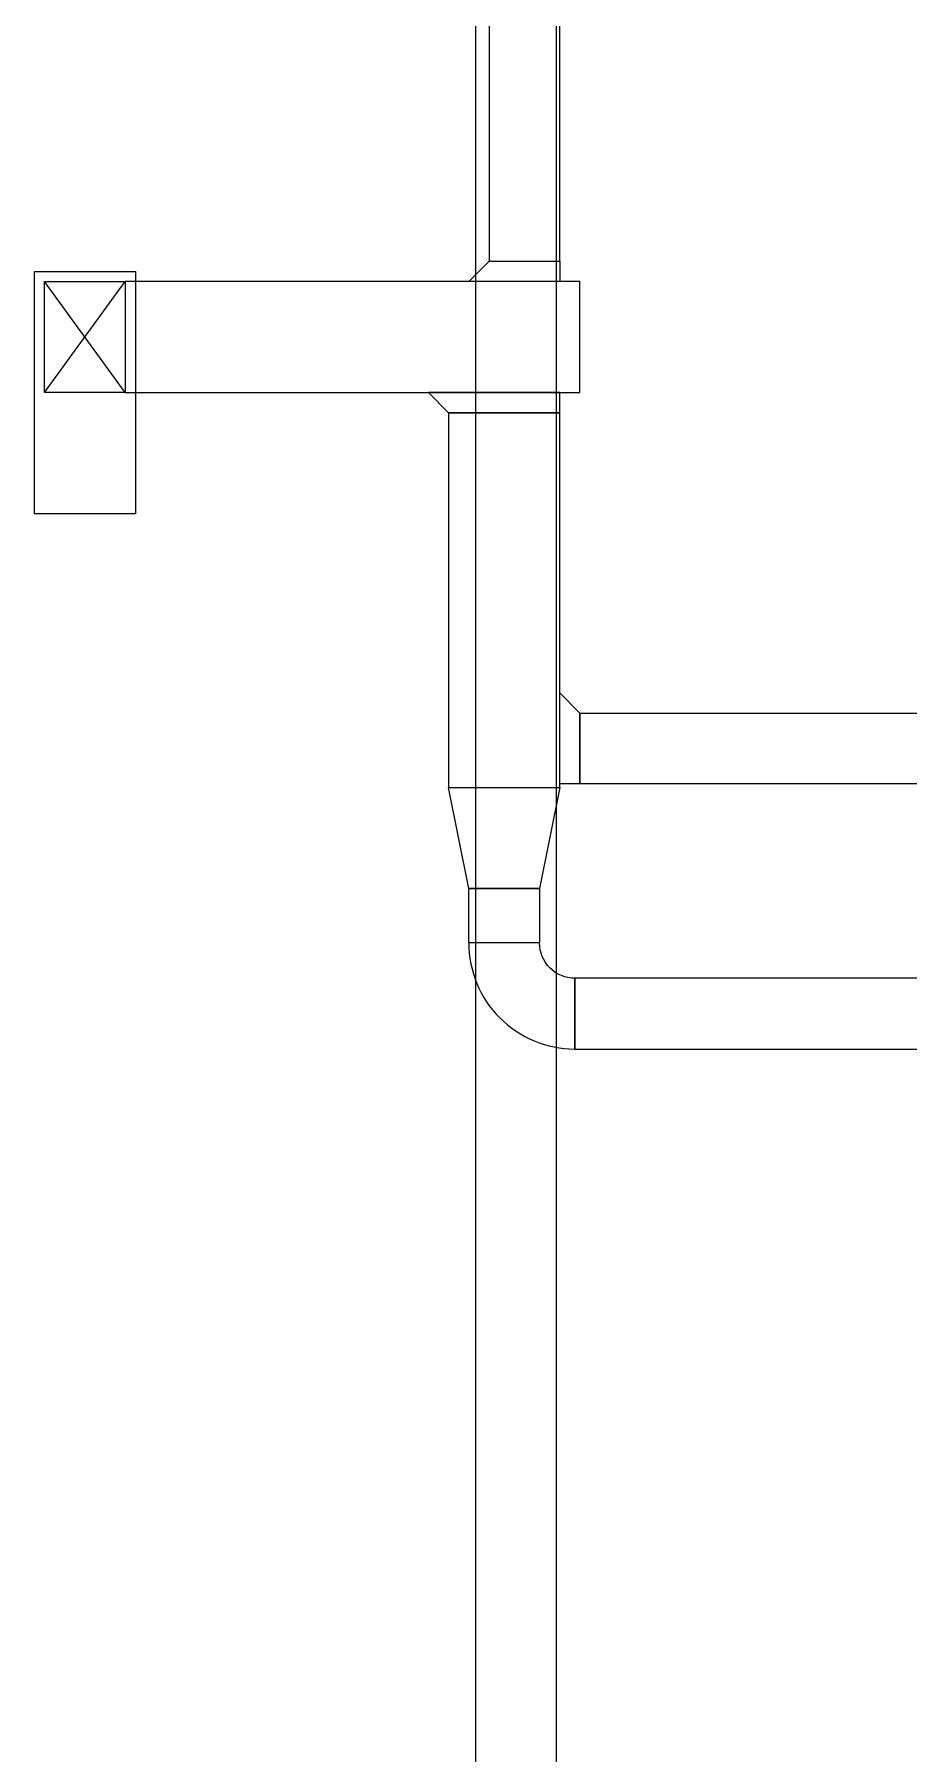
# Model space of a CAD drawing. Header units: inches. Extents: x -172 to 5713, y -54 to 3470.
# Drawn here: x 4504 to 4936, y 1232 to 2083 of the extents above; entities that cross this region are included whole.
import ezdxf

# ---------------------------------------------------------------- set-up
doc = ezdxf.new("R2010")
doc.units = ezdxf.units.IN
doc.header["$MEASUREMENT"] = 0
doc.layers.add('MTY-TEFRIS', color=15, linetype='Continuous', lineweight=0)
doc.layers.add('MTY-UFLEME-KANALI-CAP', color=21, linetype='Continuous', lineweight=0)
doc.layers.add('MTY-UFLEME-KANALI', color=20, linetype='Continuous')

# ---------------------------------------------------------------- blocks, each defined once
blk = doc.blocks.new('*U27')
at = {"layer": 'MTY-UFLEME-KANALI'}
blk.add_lwpolyline([(0, 0), (55, 0), (55, 40), (0, 40)], close=True, dxfattribs=at)
at = {"layer": 'MTY-UFLEME-KANALI-CAP', "linetype": 'Continuous', "lineweight": 18, "ltscale": 100}
for p, q in [((0, 0), (55, 40)), ((0, 40), (55, 0))]:
    blk.add_line(p, q, dxfattribs=at)

msp = doc.modelspace()

# ---------------------------------------------------------------- linework, layer by layer
at = {"layer": 'MTY-TEFRIS'}
msp.add_lwpolyline([(4553.69, 1845.94), (4503.69, 1845.94), (4503.69, 1965.94), (4553.69, 1965.94)], close=True, dxfattribs=at)
at = {"layer": 'MTY-UFLEME-KANALI'}
for points in [[(4763.69, 2413.44), (4728.69, 2413.44), (4728.69, 1970.94), (4763.69, 1970.94)], [(4762.03, 2233.76), (4722.03, 2233.76), (4722.03, 1203.29), (4762.03, 1203.29)], [(4763.69, 1970.94), (4763.69, 1960.94), (4718.69, 1960.94), (4728.69, 1970.94)], [(4548.69, 1960.94), (4548.69, 1905.94), (4773.62, 1905.94), (4773.62, 1960.94)], [(4763.69, 1895.94), (4763.69, 1905.94), (4698.69, 1905.94), (4708.69, 1895.94)], [(4708.69, 1710.43), (4763.69, 1710.43), (4763.69, 1895.94), (4708.69, 1895.94)], [(4773.69, 1712.28), (4763.69, 1712.28), (4763.69, 1757.28), (4773.69, 1747.28)], [(5192.26, 1747.28), (5192.26, 1712.28), (4773.69, 1712.28), (4773.69, 1747.28)], [(4753.69, 1660.43), (4718.69, 1660.43), (4708.69, 1710.43), (4763.69, 1710.43)], [(4718.69, 1660.43), (4753.69, 1660.43), (4753.69, 1633.44), (4718.69, 1633.44)], [(4771.19, 1615.94), (4771.19, 1580.94), (5190.48, 1580.94), (5190.48, 1615.94)]]:
    msp.add_lwpolyline(points, close=True, dxfattribs=at)
msp.add_lwpolyline([(4753.69, 1633.44), (4718.69, 1633.44, 0.414214), (4771.19, 1580.94), (4771.19, 1615.94, -0.414214)], format="xyb", close=True, dxfattribs=at)

# ---------------------------------------------------------------- block references
at = {"layer": 'MTY-UFLEME-KANALI', "xscale": -1, "rotation": 270}
msp.add_blockref('*U27', (4508.69, 1905.94), dxfattribs=at)

doc.saveas('drawing.dxf')
